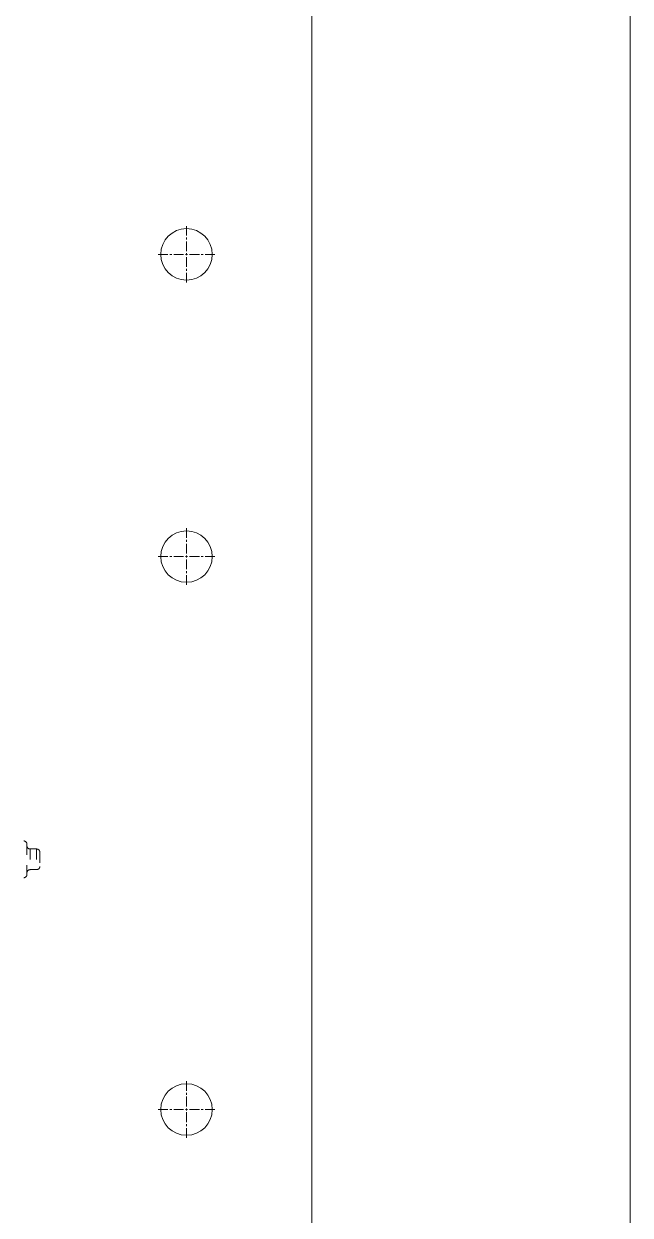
# Model space of a CAD drawing. Header units: millimetres. Extents: x 1815 to 2350, y 526 to 985.
# Drawn here: x 2255.9 to 2350.2, y 697.6 to 882.9 of the extents above; entities that cross this region are included whole.
import ezdxf

# ---------------------------------------------------------------- set-up
doc = ezdxf.new("R2010")
doc.units = ezdxf.units.MM
doc.header["$LTSCALE"] = 16.334999
doc.linetypes.add('CENTER', pattern=[0.6, 0.375, -0.075, 0.075, -0.075])
doc.linetypes.add('HIDDEN', pattern=[0.2, 0.1, -0.1])
doc.layers.get('0').update_dxf_attribs({"lineweight": 18})
doc.layers.add('DEFAULT_2', color=8, linetype='HIDDEN', lineweight=18)

msp = doc.modelspace()

# ---------------------------------------------------------------- linework, layer by layer
at = {"color": 7, "linetype": 'Continuous'}
msp.add_line((2300.696, 596.071), (2300.696, 941.071), dxfattribs=at)
at = {"color": 1, "linetype": 'CENTER', "ltscale": 0.248791}
for p, q in [((2281.196, 842.671), (2281.196, 851.471)), ((2276.796, 847.071), (2285.596, 847.071)), ((2281.196, 795.671), (2281.196, 804.471)), ((2276.796, 800.071), (2285.596, 800.071)), ((2281.196, 709.671), (2281.196, 718.471)), ((2276.796, 714.071), (2285.596, 714.071))]:
    msp.add_line(p, q, dxfattribs=at)
msp.add_lwpolyline([(1814.53, 985.004), (2350.15, 985.004), (2350.15, 526.309), (1814.53, 526.309)], close=True)
for centre in [(2281.196, 847.071), (2281.196, 800.071), (2281.196, 714.071)]:
    msp.add_circle(centre, 4)
at = {"layer": 'DEFAULT_2', "color": 8, "linetype": 'HIDDEN'}
for p, q in [((2256.396, 755.337), (2256.396, 750.625)), ((2257.903, 754.589), (2256.898, 754.589)), ((2256.898, 754.589), (2256.898, 751.373)), ((2257.903, 754.589), (2257.903, 751.373)), ((2258.406, 754.087), (2258.406, 751.876)), ((2257.903, 751.373), (2256.898, 751.373))]:
    msp.add_line(p, q, dxfattribs=at)
for centre, radius, start, end in [((2255.893, 755.337), 0.503, 359.99404, 86.99955), ((2256.898, 755.092), 0.503, 180.00238, 270), ((2257.903, 754.087), 0.502, 359.99981, 90), ((2255.893, 750.625), 0.503, 273.00045, 0.00596), ((2256.898, 750.871), 0.503, 90, 179.99762), ((2257.903, 751.876), 0.503, 270, 0.00019)]:
    msp.add_arc(centre, radius, start, end, dxfattribs=at)

doc.saveas('drawing.dxf')
